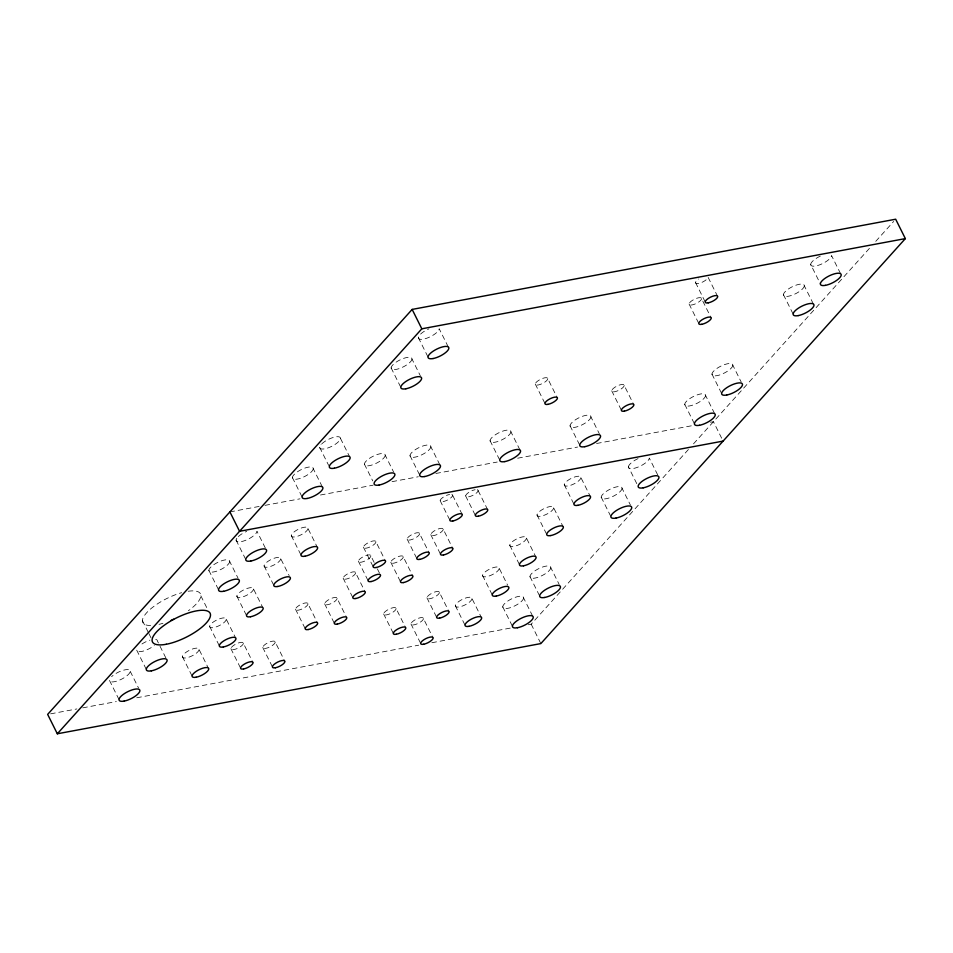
<?xml version="1.0" encoding="UTF-8"?>
<svg xmlns="http://www.w3.org/2000/svg" width="953" height="953" viewBox="0 0 953 953"><rect width="100%" height="100%" fill="white"/><g stroke="black" fill="none" stroke-linecap="round" stroke-linejoin="round"><path stroke-width="0.71" stroke-dasharray="4.76 3.57" d="M528.272 624.739L531.19 624.191L688.542 449.363M693.522 443.836L870.78 246.875M875.759 241.347L893.688 221.43M229.899 511.904L259.109 506.448M264.958 505.364L300.016 498.824M320.47 495.012L373.064 485.196M392.052 481.658L418.343 476.75M435.878 473.474L497.228 462.038M517.682 458.214L577.578 447.052M596.566 443.502L691.521 425.788M710.509 422.25L713.44 421.702L721.814 438.511M50.569 713.845L76.871 708.949M82.708 707.853L116.314 701.587M136.755 697.775L418.701 645.181M431.852 642.727L510.737 628.015M840.582 273.678L831.552 255.583A11.507 3.86 -26.5 0 1 820.95 264.326A11.507 3.86 -26.5 0 1 810.681 264.422L820.354 283.815M804.32 285.829A11.507 3.86 -26.5 0 1 788.524 296.216A11.507 3.86 -26.5 0 1 788.81 288.723A11.507 3.86 -26.5 0 1 804.32 285.829L813.35 303.936M783.449 294.68L793.122 314.073M717.728 296.609L708.055 277.216A6.897 2.311 -26.5 0 1 698.585 283.446A6.897 2.311 -26.5 0 1 698.752 278.955M695.535 282.529L705.208 301.922M701.587 298.694A6.897 2.311 -26.5 0 1 692.116 304.924A6.897 2.311 -26.5 0 1 692.283 300.433A6.897 2.311 -26.5 0 1 701.587 298.694L711.26 318.088M732.845 365.261A11.507 3.86 -26.5 0 1 717.049 375.637A11.507 3.86 -26.5 0 1 717.335 368.144A11.507 3.86 -26.5 0 1 732.845 365.261L741.22 382.07M689.067 303.995L698.74 323.389M711.974 374.1L721.635 393.494M705.613 395.507A11.507 3.86 -26.5 0 1 689.817 405.895A11.507 3.86 -26.5 0 1 690.103 398.402A11.507 3.86 -26.5 0 1 705.613 395.507L714.631 413.614M684.742 404.358L694.415 423.751M624.227 385.5A6.897 2.311 -26.5 0 1 614.745 391.731A6.897 2.311 -26.5 0 1 614.923 387.228A6.897 2.311 -26.5 0 1 624.227 385.5L633.888 404.894M657.689 474.88L649.303 458.071A11.507 3.86 -26.5 0 1 638.713 466.815A11.507 3.86 -26.5 0 1 628.432 466.922L638.105 486.316M611.707 390.801L621.368 410.195M590.92 416.902A11.507 3.86 -26.5 0 1 575.124 427.289A11.507 3.86 -26.5 0 1 575.409 419.796A11.507 3.86 -26.5 0 1 590.92 416.902L599.306 433.71M622.083 488.317A11.507 3.86 -26.5 0 1 606.287 498.705A11.507 3.86 -26.5 0 1 606.573 491.212A11.507 3.86 -26.5 0 1 622.083 488.317L630.457 505.126M547.796 378.734A6.897 2.311 -26.5 0 1 538.326 384.964A6.897 2.311 -26.5 0 1 538.493 380.461A6.897 2.311 -26.5 0 1 547.796 378.734L557.469 398.128M570.049 425.753L579.722 445.146M601.212 497.168L610.873 516.562M535.276 384.035L544.949 403.429M580.925 477.62A9.196 3.085 -26.5 0 1 568.286 485.923A9.196 3.085 -26.5 0 1 568.524 479.943A9.196 3.085 -26.5 0 1 580.925 477.62L590.598 497.013M564.236 484.708L573.897 504.101M553.705 507.866A9.196 3.085 -26.5 0 1 541.066 516.169A9.196 3.085 -26.5 0 1 541.304 510.177A9.196 3.085 -26.5 0 1 553.705 507.866L563.378 527.259M510.927 431.828A11.507 3.86 -26.5 0 1 495.131 442.204A11.507 3.86 -26.5 0 1 495.417 434.723A11.507 3.86 -26.5 0 1 510.927 431.828L519.945 449.923M537.015 514.942L546.677 534.335M448.232 346.868L439.202 328.761A11.507 3.86 -26.5 0 1 425.908 338.506A11.507 3.86 -26.5 0 1 419.82 334.86M490.056 440.679L499.729 460.073M550.822 567.702A11.507 3.86 -26.5 0 1 535.026 578.078A11.507 3.86 -26.5 0 1 535.312 570.597A11.507 3.86 -26.5 0 1 550.822 567.702L559.208 584.511M526.473 538.135A9.196 3.085 -26.5 0 1 513.834 546.438A9.196 3.085 -26.5 0 1 514.06 540.446A9.196 3.085 -26.5 0 1 526.473 538.135L535.491 556.23M418.343 337.612L428.004 357.006M529.951 576.553L539.624 595.947M509.772 545.211L519.445 564.605M478.144 490.616L487.817 510.01M411.982 359.019A11.507 3.86 -26.5 0 1 396.186 369.395A11.507 3.86 -26.5 0 1 396.472 361.914A11.507 3.86 -26.5 0 1 411.982 359.019L420.356 375.827M523.602 597.96A11.507 3.86 -26.5 0 1 507.806 608.336A11.507 3.86 -26.5 0 1 508.092 600.855A11.507 3.86 -26.5 0 1 523.602 597.96L532.62 616.055M531.19 624.191L540.851 643.585M465.624 495.917L475.297 515.311M499.253 568.369A9.196 3.085 -26.5 0 1 486.614 576.684A9.196 3.085 -26.5 0 1 486.84 570.692A9.196 3.085 -26.5 0 1 499.253 568.369L507.627 585.178M430.851 446.766A11.507 3.86 -26.5 0 1 415.055 457.142A11.507 3.86 -26.5 0 1 415.341 449.661A11.507 3.86 -26.5 0 1 430.851 446.766L439.881 464.861M391.111 367.87L400.772 387.263M452.663 495.369L462.336 514.763M502.731 606.811L512.392 626.204M482.552 575.457L492.224 594.851M440.143 500.67L449.816 520.064M409.981 455.617L419.654 475.011M443.288 529.344A6.897 2.311 -26.5 0 1 433.806 535.574A6.897 2.311 -26.5 0 1 433.984 531.083A6.897 2.311 -26.5 0 1 443.288 529.344L452.949 548.737M472.021 598.627A9.196 3.085 -26.5 0 1 459.382 606.93A9.196 3.085 -26.5 0 1 459.608 600.95A9.196 3.085 -26.5 0 1 472.021 598.627L481.039 616.734M430.768 534.657L440.429 554.05M385.262 455.272A11.507 3.86 -26.5 0 1 369.466 465.648A11.507 3.86 -26.5 0 1 369.752 458.167A11.507 3.86 -26.5 0 1 385.262 455.272L393.637 472.08M419.63 533.763A6.897 2.311 -26.5 0 1 410.147 539.982A6.897 2.311 -26.5 0 1 410.326 535.491A6.897 2.311 -26.5 0 1 419.63 533.763L429.291 553.157M455.32 605.703L464.993 625.097M439.44 592.492A6.897 2.311 -26.5 0 1 429.958 598.722A6.897 2.311 -26.5 0 1 430.137 594.231A6.897 2.311 -26.5 0 1 439.44 592.492L449.113 611.886M407.11 539.064L416.771 558.458M364.391 464.123L372.766 480.92M426.92 597.805L436.593 617.199M403.31 556.945A6.897 2.311 -26.5 0 1 393.827 563.175A6.897 2.311 -26.5 0 1 393.994 558.684A6.897 2.311 -26.5 0 1 403.31 556.945L412.327 575.04M340.495 438.44L349.525 456.547M423.489 618.64A6.897 2.311 -26.5 0 1 414.007 624.858A6.897 2.311 -26.5 0 1 414.174 620.367A6.897 2.311 -26.5 0 1 423.489 618.64L433.15 638.034M390.778 562.258L400.451 581.652M375.97 541.9A6.897 2.311 -26.5 0 1 366.488 548.13A6.897 2.311 -26.5 0 1 366.655 543.639A6.897 2.311 -26.5 0 1 375.97 541.9L385.631 561.293M410.957 623.941L420.63 643.335M319.624 447.291L328.654 465.398M370.908 555.933A6.897 2.311 -26.5 0 1 361.437 562.163A6.897 2.311 -26.5 0 1 361.604 557.66A6.897 2.311 -26.5 0 1 370.908 555.933L374.136 562.389M377.352 568.858L380.581 575.326M396.138 608.633A6.897 2.311 -26.5 0 1 386.668 614.864A6.897 2.311 -26.5 0 1 386.835 610.361A6.897 2.311 -26.5 0 1 396.138 608.633L405.811 628.027M363.438 547.213L373.111 566.606M313.263 468.697A11.507 3.86 -26.5 0 1 297.467 479.073A11.507 3.86 -26.5 0 1 297.753 471.592A11.507 3.86 -26.5 0 1 313.263 468.697L322.293 486.804M358.388 561.234L368.061 580.627M383.618 613.935L393.291 633.328M355.66 572.884A6.897 2.311 -26.5 0 1 346.177 579.102A6.897 2.311 -26.5 0 1 346.356 574.611A6.897 2.311 -26.5 0 1 355.66 572.884L365.321 592.278M343.14 578.185L352.801 597.579M292.392 477.548L302.065 496.942M307.998 528.534A9.196 3.085 -26.5 0 1 295.359 536.837A9.196 3.085 -26.5 0 1 295.585 530.845A9.196 3.085 -26.5 0 1 307.998 528.534L317.015 546.641M337.136 598.484A6.897 2.311 -26.5 0 1 327.665 604.714A6.897 2.311 -26.5 0 1 327.832 600.223A6.897 2.311 -26.5 0 1 337.136 598.484L346.809 617.878M291.296 535.61L300.969 555.003M324.616 603.797L334.289 623.191M308.033 603.916A6.897 2.311 -26.5 0 1 298.563 610.146A6.897 2.311 -26.5 0 1 298.73 605.655A6.897 2.311 -26.5 0 1 308.033 603.916L317.706 623.31M280.778 558.78A9.196 3.085 -26.5 0 1 268.138 567.083A9.196 3.085 -26.5 0 1 268.365 561.091A9.196 3.085 -26.5 0 1 280.778 558.78L289.152 575.588M265.339 548.058L256.965 531.262A11.507 3.86 -26.5 0 1 243.67 541.006A11.507 3.86 -26.5 0 1 237.571 537.349M295.513 609.229L305.186 628.623M264.076 565.856L273.749 585.249M236.094 540.101L245.755 559.494M253.534 589.049A9.196 3.085 -26.5 0 1 240.906 597.352A9.196 3.085 -26.5 0 1 241.133 591.36A9.196 3.085 -26.5 0 1 253.534 589.049L262.563 607.144M275.25 642.131A6.897 2.311 -26.5 0 1 265.768 648.362A6.897 2.311 -26.5 0 1 265.947 643.871A6.897 2.311 -26.5 0 1 275.25 642.131L284.923 661.525M229.733 561.508A11.507 3.86 -26.5 0 1 213.937 571.895A11.507 3.86 -26.5 0 1 214.222 564.402A11.507 3.86 -26.5 0 1 229.733 561.508L238.107 578.316M262.73 647.444L272.403 666.838M236.844 596.125L246.505 615.519M208.862 570.359L218.535 589.752M243.396 643.346A6.897 2.311 -26.5 0 1 233.926 649.577A6.897 2.311 -26.5 0 1 234.093 645.086A6.897 2.311 -26.5 0 1 243.396 643.346L253.069 662.74M226.314 619.283A9.196 3.085 -26.5 0 1 213.686 627.586A9.196 3.085 -26.5 0 1 213.913 621.606A9.196 3.085 -26.5 0 1 226.314 619.283L235.343 637.39M230.876 648.659L240.549 668.053M200.845 595.804L207.289 608.729M209.624 626.371L219.297 645.765M199.094 649.541A9.196 3.085 -26.5 0 1 186.454 657.844A9.196 3.085 -26.5 0 1 186.681 651.852A9.196 3.085 -26.5 0 1 199.094 649.541L208.755 668.935M182.392 656.617L192.065 676.011M165.834 657.892L157.459 641.083A11.507 3.86 -26.5 0 0 152.385 639.546M142.402 620.582L148.203 632.208M148.859 633.507L151.432 638.677M146.262 669.328L136.589 649.934A11.507 3.86 -26.5 0 0 142.879 651.197A11.507 3.86 -26.5 0 0 154.291 645.431M130.227 671.341L138.614 688.149M119.03 699.573L109.357 680.18A11.507 3.86 -26.5 0 0 122.782 678.548A11.507 3.86 -26.5 0 0 128.429 669.661A11.507 3.86 -26.5 0 0 111.596 676.654M188.194 591.253A32.199 10.805 -26.5 0 1 188.372 610.742M162.939 623.298A32.199 10.805 -26.5 0 1 159.008 624.358M150.634 625.502A32.199 10.805 -26.5 0 1 147.119 612.255A32.199 10.805 -26.5 0 1 181.654 592.683M451.877 494.428A6.897 2.311 -26.5 0 1 447.386 500.111A6.897 2.311 -26.5 0 1 440.25 500.182A6.897 2.311 -26.5 0 1 449.613 494.44M477.358 489.675A6.897 2.311 -26.5 0 1 472.879 495.357A6.897 2.311 -26.5 0 1 465.743 495.429A6.897 2.311 -26.5 0 1 475.106 489.687M141.949 643.978A11.507 3.86 -26.5 0 1 149.883 640.19M238.333 536.575A11.507 3.86 -26.5 0 1 246.696 531.357M628.432 466.922A11.507 3.86 -26.5 0 1 639.034 458.167M810.681 264.422A11.507 3.86 -26.5 0 1 821.283 255.678M420.583 334.086A11.507 3.86 -26.5 0 1 428.933 328.868M321.864 443.764A11.507 3.86 -26.5 0 1 339.578 437.034A11.507 3.86 -26.5 0 1 329.452 447.374A11.507 3.86 -26.5 0 1 321.101 444.539"/><path stroke-width="1.43" d="M412.149 309.415L47.65 714.393L57.323 733.786L540.851 643.585L905.35 238.607L895.677 219.214L412.149 309.415L421.81 328.809L57.323 733.786M421.81 328.809L905.35 238.607M723.101 441.096L239.56 531.298L229.899 511.904M173.649 619.2A32.199 10.805 -26.5 0 1 171.159 620.296M517.467 627.729A11.507 3.86 -26.5 0 0 533.263 617.353A11.507 3.86 -26.5 0 0 517.753 620.248A11.507 3.86 -26.5 0 0 517.467 627.729M337.338 624.108A6.897 2.311 -26.5 0 0 346.809 617.878A6.897 2.311 -26.5 0 0 337.505 619.617A6.897 2.311 -26.5 0 0 337.338 624.108M584.797 446.683A11.507 3.86 -26.5 0 0 600.593 436.295A11.507 3.86 -26.5 0 0 585.082 439.19A11.507 3.86 -26.5 0 0 584.797 446.683M243.587 668.97A6.897 2.311 -26.5 0 0 253.069 662.74A6.897 2.311 -26.5 0 0 243.765 664.479A6.897 2.311 -26.5 0 0 243.587 668.97M544.699 597.471A11.507 3.86 -26.5 0 0 560.495 587.096A11.507 3.86 -26.5 0 0 544.985 589.99A11.507 3.86 -26.5 0 0 544.699 597.471M166.287 644.264A32.199 10.805 -26.5 0 0 210.506 615.197A32.199 10.805 -26.5 0 0 167.085 623.298A32.199 10.805 -26.5 0 0 166.287 644.264M371.098 581.556A6.897 2.311 -26.5 0 0 380.581 575.326A6.897 2.311 -26.5 0 0 371.277 577.053A6.897 2.311 -26.5 0 0 371.098 581.556M275.441 667.755A6.897 2.311 -26.5 0 0 284.923 661.525A6.897 2.311 -26.5 0 0 275.608 663.264A6.897 2.311 -26.5 0 0 275.441 667.755M439.631 618.116A6.897 2.311 -26.5 0 0 449.113 611.886A6.897 2.311 -26.5 0 0 439.809 613.625A6.897 2.311 -26.5 0 0 439.631 618.116M396.329 634.257A6.897 2.311 -26.5 0 0 405.811 628.027A6.897 2.311 -26.5 0 0 396.508 629.754A6.897 2.311 -26.5 0 0 396.329 634.257M376.161 567.523A6.897 2.311 -26.5 0 0 385.631 561.293A6.897 2.311 -26.5 0 0 376.328 563.032A6.897 2.311 -26.5 0 0 376.161 567.523M423.68 644.252A6.897 2.311 -26.5 0 0 433.15 638.034A6.897 2.311 -26.5 0 0 423.847 639.761A6.897 2.311 -26.5 0 0 423.68 644.252M443.479 554.968A6.897 2.311 -26.5 0 0 452.949 548.737A6.897 2.311 -26.5 0 0 443.645 550.477A6.897 2.311 -26.5 0 0 443.479 554.968M308.236 629.54A6.897 2.311 -26.5 0 0 317.706 623.31A6.897 2.311 -26.5 0 0 308.403 625.049A6.897 2.311 -26.5 0 0 308.236 629.54M624.418 411.124A6.897 2.311 -26.5 0 0 633.888 404.894A6.897 2.311 -26.5 0 0 624.584 406.621A6.897 2.311 -26.5 0 0 624.418 411.124M708.246 302.84A6.897 2.311 -26.5 0 0 717.728 296.609A6.897 2.311 -26.5 0 0 708.424 298.349A6.897 2.311 -26.5 0 0 708.246 302.84M419.82 559.375A6.897 2.311 -26.5 0 0 429.291 553.157A6.897 2.311 -26.5 0 0 419.987 554.884A6.897 2.311 -26.5 0 0 419.82 559.375M452.854 520.981A6.897 2.311 -26.5 0 0 462.336 514.763A6.897 2.311 -26.5 0 0 453.02 516.49A6.897 2.311 -26.5 0 0 452.854 520.981M478.335 516.228A6.897 2.311 -26.5 0 0 487.817 510.01A6.897 2.311 -26.5 0 0 478.513 511.737A6.897 2.311 -26.5 0 0 478.335 516.228M403.5 582.569A6.897 2.311 -26.5 0 0 412.971 576.339A6.897 2.311 -26.5 0 0 403.667 578.078A6.897 2.311 -26.5 0 0 403.5 582.569M355.85 598.496A6.897 2.311 -26.5 0 0 365.321 592.278A6.897 2.311 -26.5 0 0 356.017 594.005A6.897 2.311 -26.5 0 0 355.85 598.496M547.987 404.358A6.897 2.311 -26.5 0 0 557.469 398.128A6.897 2.311 -26.5 0 0 548.166 399.855A6.897 2.311 -26.5 0 0 547.987 404.358M701.777 324.318A6.897 2.311 -26.5 0 0 711.26 318.088A6.897 2.311 -26.5 0 0 701.956 319.827A6.897 2.311 -26.5 0 0 701.777 324.318M196.115 677.238A9.196 3.085 -26.5 0 0 208.755 668.935A9.196 3.085 -26.5 0 0 196.354 671.246A9.196 3.085 -26.5 0 0 196.115 677.238M223.347 646.98A9.196 3.085 -26.5 0 0 235.987 638.677A9.196 3.085 -26.5 0 0 223.574 641A9.196 3.085 -26.5 0 0 223.347 646.98M250.568 616.746A9.196 3.085 -26.5 0 0 263.207 608.443A9.196 3.085 -26.5 0 0 250.794 610.754A9.196 3.085 -26.5 0 0 250.568 616.746M277.811 586.476A9.196 3.085 -26.5 0 0 290.451 578.173A9.196 3.085 -26.5 0 0 278.038 580.484A9.196 3.085 -26.5 0 0 277.811 586.476M305.031 556.23A9.196 3.085 -26.5 0 0 317.671 547.927A9.196 3.085 -26.5 0 0 305.258 550.238A9.196 3.085 -26.5 0 0 305.031 556.23M577.959 505.316A9.196 3.085 -26.5 0 0 590.598 497.013A9.196 3.085 -26.5 0 0 578.185 499.336A9.196 3.085 -26.5 0 0 577.959 505.316M550.739 535.562A9.196 3.085 -26.5 0 0 563.378 527.259A9.196 3.085 -26.5 0 0 550.965 529.57A9.196 3.085 -26.5 0 0 550.739 535.562M523.495 565.832A9.196 3.085 -26.5 0 0 536.134 557.529A9.196 3.085 -26.5 0 0 523.733 559.84A9.196 3.085 -26.5 0 0 523.495 565.832M496.287 596.078A9.196 3.085 -26.5 0 0 508.914 587.763A9.196 3.085 -26.5 0 0 496.513 590.086A9.196 3.085 -26.5 0 0 496.287 596.078M469.055 626.324A9.196 3.085 -26.5 0 0 481.682 618.02A9.196 3.085 -26.5 0 0 469.281 620.343A9.196 3.085 -26.5 0 0 469.055 626.324M124.104 701.11A11.507 3.86 -26.5 0 0 139.9 690.734A11.507 3.86 -26.5 0 0 124.39 693.617A11.507 3.86 -26.5 0 0 124.104 701.11M151.336 670.852A11.507 3.86 -26.5 0 0 167.132 660.477A11.507 3.86 -26.5 0 0 151.622 663.371A11.507 3.86 -26.5 0 0 151.336 670.852M223.61 591.289A11.507 3.86 -26.5 0 0 239.406 580.901A11.507 3.86 -26.5 0 0 223.895 583.796A11.507 3.86 -26.5 0 0 223.61 591.289M250.83 561.031A11.507 3.86 -26.5 0 0 266.626 550.655A11.507 3.86 -26.5 0 0 251.115 553.538A11.507 3.86 -26.5 0 0 250.83 561.031M643.18 487.841A11.507 3.86 -26.5 0 0 658.976 477.465A11.507 3.86 -26.5 0 0 643.466 480.36A11.507 3.86 -26.5 0 0 643.18 487.841M615.948 518.098A11.507 3.86 -26.5 0 0 631.744 507.711A11.507 3.86 -26.5 0 0 616.234 510.605A11.507 3.86 -26.5 0 0 615.948 518.098M825.429 285.352A11.507 3.86 -26.5 0 0 841.225 274.976A11.507 3.86 -26.5 0 0 825.715 277.859A11.507 3.86 -26.5 0 0 825.429 285.352M798.197 315.61A11.507 3.86 -26.5 0 0 813.993 305.222A11.507 3.86 -26.5 0 0 798.483 308.117A11.507 3.86 -26.5 0 0 798.197 315.61M433.079 358.542A11.507 3.86 -26.5 0 0 448.875 348.155A11.507 3.86 -26.5 0 0 433.365 351.049A11.507 3.86 -26.5 0 0 433.079 358.542M405.847 388.788A11.507 3.86 -26.5 0 0 421.643 378.412A11.507 3.86 -26.5 0 0 406.133 381.307A11.507 3.86 -26.5 0 0 405.847 388.788M726.71 395.03A11.507 3.86 -26.5 0 0 742.506 384.655A11.507 3.86 -26.5 0 0 726.996 387.537A11.507 3.86 -26.5 0 0 726.71 395.03M699.49 425.288A11.507 3.86 -26.5 0 0 715.274 414.9A11.507 3.86 -26.5 0 0 699.776 417.795A11.507 3.86 -26.5 0 0 699.49 425.288M334.372 468.221A11.507 3.86 -26.5 0 0 350.168 457.833A11.507 3.86 -26.5 0 0 334.658 460.728A11.507 3.86 -26.5 0 0 334.372 468.221M307.14 498.467A11.507 3.86 -26.5 0 0 322.936 488.091A11.507 3.86 -26.5 0 0 307.426 490.986A11.507 3.86 -26.5 0 0 307.14 498.467M504.792 461.597A11.507 3.86 -26.5 0 0 520.588 451.222A11.507 3.86 -26.5 0 0 505.078 454.116A11.507 3.86 -26.5 0 0 504.792 461.597M424.728 476.536A11.507 3.86 -26.5 0 0 440.524 466.16A11.507 3.86 -26.5 0 0 425.014 469.055A11.507 3.86 -26.5 0 0 424.728 476.536M379.127 485.041A11.507 3.86 -26.5 0 0 394.923 474.665A11.507 3.86 -26.5 0 0 379.413 477.56A11.507 3.86 -26.5 0 0 379.127 485.041"/></g></svg>
